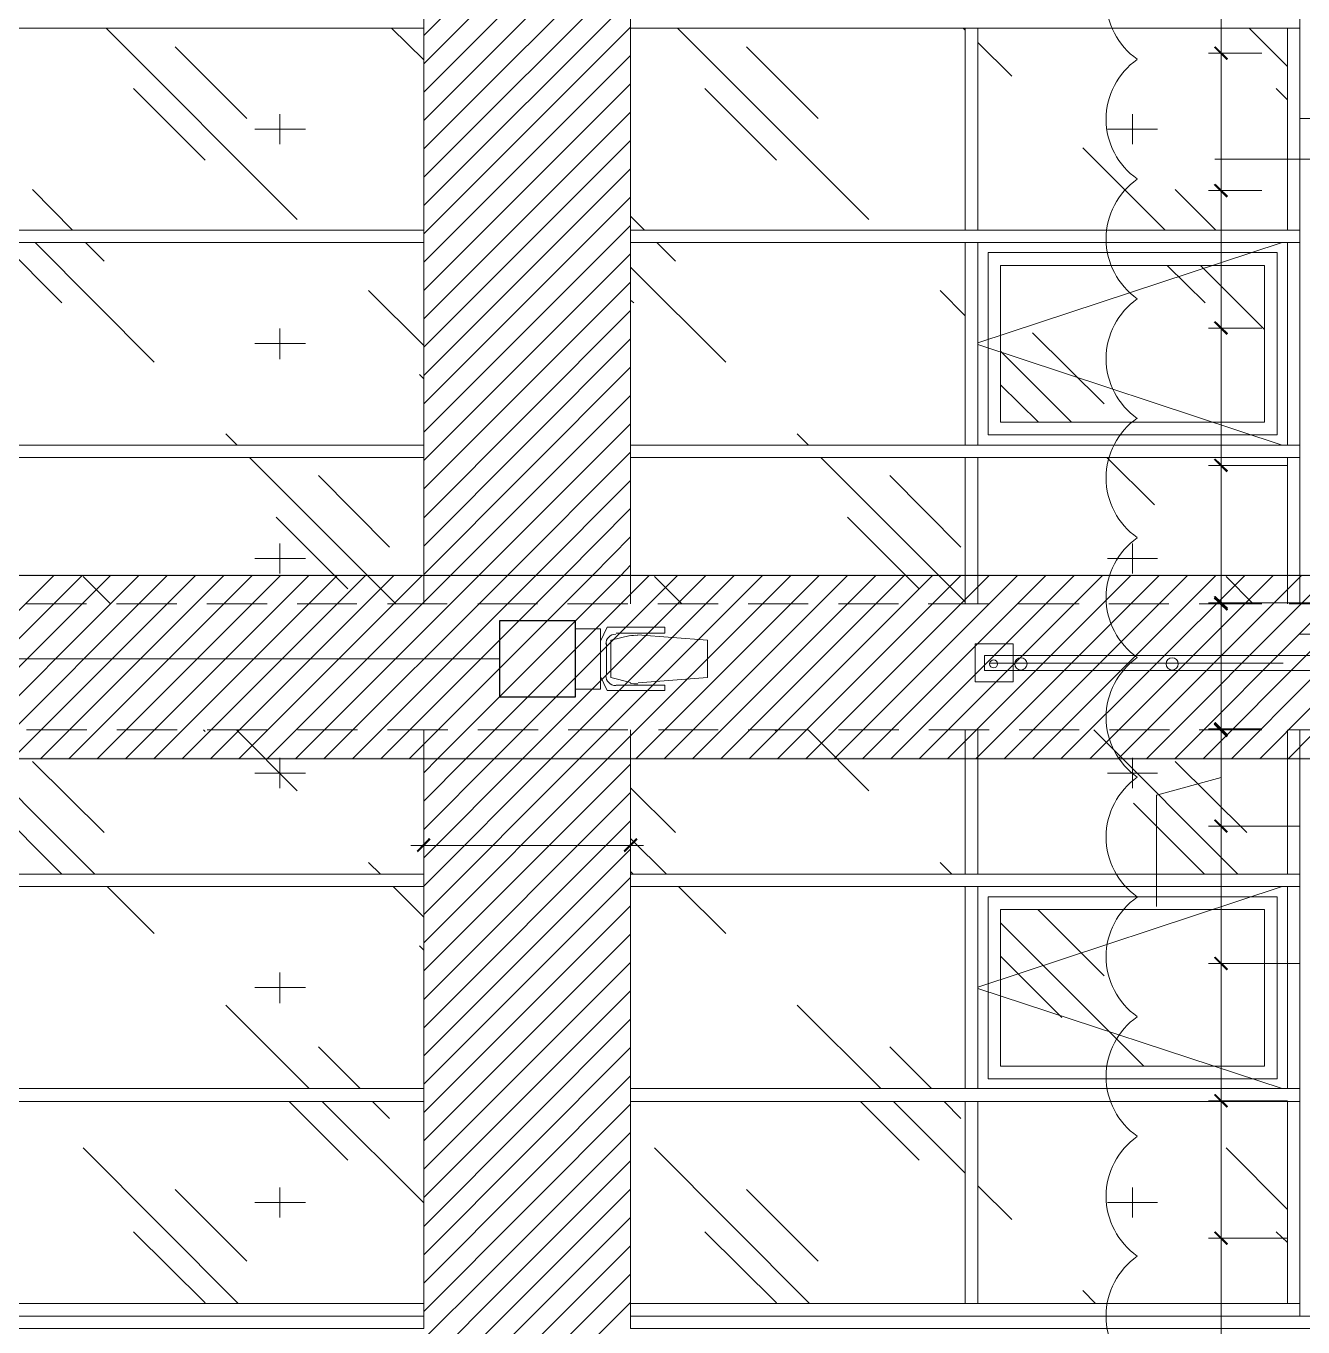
# Model space of a CAD drawing. Header units: millimetres. Extents: x -356862 to 418287, y 0 to 839748.
# Drawn here: x 31.984 to 35.966, y 7.589 to 11.645 of the extents above; entities that cross this region are included whole.
import ezdxf

# ---------------------------------------------------------------- set-up
doc = ezdxf.new("R2010")
doc.units = ezdxf.units.MM
doc.layers.add('PDF _Геометрия', color=7, linetype='Continuous', true_color=0xbababa)
doc.layers.add('PDF _Сплошная заливка', color=7, linetype='Continuous', true_color=0xf50000)

msp = doc.modelspace()

# ---------------------------------------------------------------- linework, layer by layer
at = {"layer": 'PDF _Геометрия', "color": 7, "lineweight": 5}
for points in [[(33.2244, 13.1503), (33.2244, 9.8437)], [(33.8694, 9.8437), (33.8694, 13.1503)], [(33.2244, 9.4504), (33.2244, 7.5838), (30.5629, 7.5838)], [(35.996, 9.4504), (35.996, 7.5838), (33.8694, 7.5838), (33.8694, 9.4504)]]:
    msp.add_lwpolyline(points, dxfattribs=at)
at = {"layer": 'PDF _Геометрия', "color": 161, "lineweight": 9, "true_color": 0x7f9fff}
for points in [[(33.2244, 9.9321), (33.2244, 13.0619), (33.8694, 13.0619), (33.8694, 9.9321)], [(30.5629, 7.0972), (30.5629, 7.5838), (33.2244, 7.5838), (33.2244, 9.3604), (33.8694, 9.3604), (33.8694, 7.5838), (35.996, 7.5838), (35.996, 7.0972)]]:
    msp.add_lwpolyline(points, close=True, dxfattribs=at)
for points in [[(33.8694, 12.262), (33.2244, 11.6153)], [(33.8694, 12.1736), (33.2244, 11.527)], [(33.8694, 12.0853), (33.2244, 11.4387)], [(33.8694, 11.997), (33.2244, 11.3503)], [(33.8694, 11.907), (33.2244, 11.262)], [(33.8694, 11.8186), (33.2244, 11.1737)], [(33.8694, 11.7303), (33.2244, 11.0853)], [(33.8694, 11.642), (33.2244, 10.997)], [(33.8694, 11.5537), (33.2244, 10.9087)], [(33.8694, 11.4653), (33.2244, 10.8204)], [(33.8694, 11.377), (33.2244, 10.732)], [(33.8694, 11.2887), (33.2244, 10.6437)], [(33.8694, 11.2003), (33.2244, 10.5554)], [(33.8694, 11.112), (33.2244, 10.467)], [(33.8694, 11.0237), (33.2244, 10.3787)], [(33.8694, 10.9353), (33.2244, 10.2904)], [(33.8694, 10.847), (33.2244, 10.202)], [(33.8694, 10.7587), (33.2244, 10.112)], [(33.8694, 10.6704), (33.2244, 10.0237)], [(33.8694, 10.582), (33.2244, 9.9354)], [(33.8694, 10.4937), (33.3078, 9.9321), (32.7361, 9.3604)], [(33.8694, 10.4054), (33.3961, 9.9321), (32.8245, 9.3604)], [(33.8694, 10.317), (33.4861, 9.9321), (32.9128, 9.3604)], [(33.8694, 10.2287), (33.5744, 9.9321), (33.0028, 9.3604)], [(33.8694, 10.1404), (33.6628, 9.9321), (33.0911, 9.3604)], [(33.8694, 10.0521), (33.7511, 9.9321), (33.1794, 9.3604)], [(33.8694, 9.9637), (33.8394, 9.9321), (33.2678, 9.3604), (33.2244, 9.3171)], [(32.0712, 9.9321), (31.4995, 9.3604)], [(32.1595, 9.9321), (31.5878, 9.3604)], [(32.2478, 9.9321), (31.6762, 9.3604)], [(32.3361, 9.9321), (31.7645, 9.3604)], [(32.4245, 9.9321), (31.8528, 9.3604)], [(32.5128, 9.9321), (31.9412, 9.3604)], [(32.6011, 9.9321), (32.0295, 9.3604)], [(32.6895, 9.9321), (32.1178, 9.3604)], [(32.7778, 9.9321), (32.2061, 9.3604)], [(32.8661, 9.9321), (32.2945, 9.3604)], [(32.9545, 9.9321), (32.3828, 9.3604)], [(33.0428, 9.9321), (32.4711, 9.3604)], [(33.1311, 9.9321), (32.5595, 9.3604)], [(33.2194, 9.9321), (32.6478, 9.3604)], [(34.3694, 9.9321), (33.7978, 9.3604), (33.2244, 8.7871)], [(34.2811, 9.9321), (33.7094, 9.3604), (33.2244, 8.8754)], [(34.1927, 9.9321), (33.6211, 9.3604), (33.2244, 8.9638)], [(34.1044, 9.9321), (33.5328, 9.3604), (33.2244, 9.0521)], [(34.0161, 9.9321), (33.4444, 9.3604), (33.2244, 9.1404)], [(33.9277, 9.9321), (33.3561, 9.3604), (33.2244, 9.2288)], [(34.4577, 9.9321), (33.8861, 9.3604)], [(34.5461, 9.9321), (33.9744, 9.3604)], [(34.6344, 9.9321), (34.0627, 9.3604)], [(34.7227, 9.9321), (34.1511, 9.3604)], [(34.811, 9.9321), (34.2394, 9.3604)], [(34.8994, 9.9321), (34.3277, 9.3604)], [(34.9877, 9.9321), (34.4161, 9.3604)], [(35.076, 9.9321), (34.5044, 9.3604)], [(35.1644, 9.9321), (34.5927, 9.3604)], [(35.2527, 9.9321), (34.681, 9.3604)], [(35.341, 9.9321), (34.7694, 9.3604)], [(35.4294, 9.9321), (34.8577, 9.3604)], [(35.5177, 9.9321), (34.946, 9.3604)], [(35.606, 9.9321), (35.0344, 9.3604)], [(35.6943, 9.9321), (35.1227, 9.3604)], [(35.7843, 9.9321), (35.211, 9.3604)], [(35.8727, 9.9321), (35.301, 9.3604)], [(35.961, 9.9321), (35.3894, 9.3604)], [(35.996, 9.8787), (35.4777, 9.3604)], [(35.996, 9.7904), (35.566, 9.3604)], [(35.996, 9.7021), (35.6543, 9.3604)], [(35.996, 9.6137), (35.7427, 9.3604)], [(35.996, 9.5254), (35.831, 9.3604)], [(35.996, 9.4371), (35.9193, 9.3604)], [(33.8694, 9.3437), (33.2244, 8.6988)], [(33.8694, 9.2554), (33.2244, 8.6104)], [(33.8694, 9.1671), (33.2244, 8.5221)], [(33.8694, 9.0788), (33.2244, 8.4338)], [(33.8694, 8.9904), (33.2244, 8.3455)], [(33.8694, 8.9021), (33.2244, 8.2571)], [(33.8694, 8.8138), (33.2244, 8.1688)], [(33.8694, 8.7254), (33.2244, 8.0805)], [(33.8694, 8.6371), (33.2244, 7.9921)], [(33.8694, 8.5488), (33.2244, 7.9021)], [(33.8694, 8.4604), (33.2244, 7.8138)], [(33.8694, 8.3721), (33.2244, 7.7255)], [(33.8694, 8.2838), (33.2244, 7.6371)], [(33.8694, 8.1955), (32.7711, 7.0972), (32.1995, 6.5255), (30.9595, 5.2856), (30.5629, 5.6822)], [(33.8694, 8.1071), (32.8611, 7.0972), (32.2878, 6.5255), (31.0479, 5.2856), (30.5629, 5.7706)], [(33.8694, 8.0188), (32.9495, 7.0972), (32.3778, 6.5255), (31.1362, 5.2856), (30.5629, 5.8589)], [(33.8694, 7.9305), (33.0378, 7.0972), (32.4661, 6.5255), (31.2245, 5.2856), (30.5629, 5.9472)], [(33.8694, 7.8421), (33.1261, 7.0972), (32.5545, 6.5255), (31.3129, 5.2856), (30.5629, 6.0355)], [(33.8694, 7.7538), (33.2144, 7.0972), (32.6428, 6.5255), (31.4012, 5.2856), (30.5629, 6.1239)], [(33.8694, 7.6655), (33.3028, 7.0972), (32.7311, 6.5255), (31.4912, 5.2856), (31.4028, 5.1972)]]:
    msp.add_lwpolyline(points, dxfattribs=at)
at = {"layer": 'PDF _Геометрия', "color": 7, "lineweight": 18}
for points in [[(35.711, 11.522), (35.711, 12.0286)], [(35.711, 11.0937), (35.711, 11.6003)], [(36.5076, 11.357), (36.0343, 11.357), (35.9977, 11.2303), (35.691, 11.2303)], [(36.1143, 11.357), (35.956, 11.357)], [(35.711, 10.6654), (35.711, 11.172)], [(35.711, 10.237), (35.711, 10.7437)], [(35.711, 9.8071), (35.711, 10.3154)], [(35.711, 9.4104), (35.711, 9.8821)], [(36.311, 9.8471), (35.671, 9.8471)], [(35.8377, 9.8437), (35.671, 9.8437)], [(36.5076, 9.7487), (35.956, 9.7487)], [(35.8377, 9.4537), (35.671, 9.4537)], [(35.711, 9.1121), (35.711, 9.4921)], [(35.8377, 9.4504), (35.671, 9.4504)], [(33.2244, 9.4104), (33.2244, 9.0521)], [(33.8694, 9.3221), (33.8694, 9.0521)], [(35.711, 9.3021), (35.5093, 9.2471), (35.5093, 8.9004)], [(35.711, 8.6838), (35.711, 9.1904)], [(35.956, 9.1504), (35.671, 9.1504), (35.8777, 9.1504)], [(33.9094, 9.0904), (33.1844, 9.0904)], [(35.711, 8.2555), (35.711, 8.7621)], [(35.711, 7.8271), (35.711, 8.3338)], [(35.711, 7.3972), (35.711, 7.9055)]]:
    msp.add_lwpolyline(points, dxfattribs=at)
at = {"layer": 'PDF _Геометрия', "color": 252, "lineweight": 5, "true_color": 0x989898}
for points in [[(33.8694, 11.6787), (34.9327, 11.6787), (35.956, 11.6787), (35.956, 11.6387), (34.9327, 11.6387), (33.8694, 11.6387)], [(30.6212, 11.6387), (33.2244, 11.6387)], [(30.6212, 11.0087), (33.2244, 11.0087)], [(33.8694, 11.0087), (34.9327, 11.0087), (35.956, 11.0087), (35.956, 10.9703), (34.9327, 10.9703), (33.8694, 10.9703)], [(30.6212, 10.9703), (33.2244, 10.9703)], [(30.6212, 10.3387), (33.2244, 10.3387)], [(33.8694, 10.3387), (34.9327, 10.3387), (35.956, 10.3387), (35.956, 10.3004), (34.9327, 10.3004), (33.8694, 10.3004)], [(30.6212, 10.3004), (33.2244, 10.3004)], [(34.9127, 9.8437), (34.9127, 10.3004), (34.9527, 10.3004), (34.9527, 9.8437)], [(35.9177, 9.8437), (35.9177, 10.3004), (35.956, 10.3004), (35.956, 9.8437)], [(33.7761, 9.7271), (33.7961, 9.7704), (33.9761, 9.7704), (33.9761, 9.7521), (33.8244, 9.7521)], [(33.8694, 9.5987), (33.8078, 9.6137), (33.8078, 9.7304), (33.8677, 9.7454)], [(33.8911, 9.7471), (34.1094, 9.7304), (34.1094, 9.6137), (33.8927, 9.5971)], [(33.7944, 9.6221), (33.7944, 9.6721), (33.7944, 9.7204)], [(33.7761, 9.6171), (33.7961, 9.5737), (33.9761, 9.5737), (33.9761, 9.5904), (33.8244, 9.5904)], [(34.9527, 9.4504), (34.9527, 9.0004), (34.9127, 9.0004), (34.9127, 9.4504)], [(35.956, 9.4504), (35.956, 9.0004), (35.9177, 9.0004), (35.9177, 9.4504)], [(30.6012, 8.9804), (30.6012, 8.3121), (30.6012, 7.6221), (30.5629, 7.6221), (30.6212, 7.6221), (33.2244, 7.6221), (30.6212, 7.6221)], [(30.6212, 9.0004), (33.2244, 9.0004)], [(33.8694, 9.0004), (34.9327, 9.0004), (35.956, 9.0004), (35.956, 8.9621), (34.9327, 8.9621), (33.8694, 8.9621)], [(30.6212, 8.9621), (33.2244, 8.9621)], [(30.6212, 8.3321), (33.2244, 8.3321)], [(33.8694, 8.3321), (34.9327, 8.3321), (35.956, 8.3321), (35.956, 8.2921), (34.9327, 8.2921), (33.8694, 8.2921)], [(30.6212, 8.2921), (33.2244, 8.2921)], [(30.6212, 7.6621), (33.2244, 7.6621)], [(33.8694, 7.6621), (34.9327, 7.6621), (35.956, 7.6621), (35.956, 7.6221), (34.9327, 7.6221), (35.936, 7.6221), (35.996, 7.6221)]]:
    msp.add_lwpolyline(points, dxfattribs=at)
at = {"layer": 'PDF _Геометрия', "color": 254, "lineweight": 5, "true_color": 0xdcdcdc}
for points in [[(32.8295, 11.042), (32.2345, 11.6387)], [(33.2244, 11.5403), (33.1244, 11.6387)], [(34.6127, 11.042), (34.0161, 11.6387)], [(34.9127, 11.632), (34.906, 11.6387)], [(35.9177, 11.5187), (35.7977, 11.6387)], [(32.6728, 11.357), (32.4495, 11.5803)], [(34.4544, 11.357), (34.2311, 11.5803)], [(35.0577, 11.4887), (34.9527, 11.5937)], [(32.5428, 11.227), (32.3195, 11.4503)], [(34.3244, 11.227), (34.1011, 11.4503)], [(35.9177, 11.4153), (35.8827, 11.4503)], [(32.7761, 11.3703), (32.7761, 11.277)], [(35.4344, 11.3703), (35.4344, 11.277)], [(32.6978, 11.3237), (32.8561, 11.3237)], [(35.356, 11.3237), (35.5127, 11.3237)], [(35.536, 11.0087), (35.2794, 11.2653)], [(32.1295, 11.0087), (32.0045, 11.1353)], [(35.6943, 11.0087), (35.5677, 11.1353)], [(33.9127, 11.0087), (33.8694, 11.052)], [(32.0962, 10.782), (31.9095, 10.9703)], [(32.3845, 10.597), (32.0128, 10.9703)], [(32.2278, 10.912), (32.1695, 10.9703)], [(34.0094, 10.912), (33.9511, 10.9703)], [(35.901, 10.9703), (34.9527, 10.657)], [(34.1661, 10.597), (33.8694, 10.8937)], [(35.661, 10.782), (35.5427, 10.8987)], [(35.846, 10.6987), (35.646, 10.8987)], [(33.2244, 10.6487), (33.0528, 10.8204)], [(33.8794, 10.782), (33.8694, 10.7904)], [(34.9127, 10.742), (34.8344, 10.8204)], [(32.7761, 10.702), (32.7761, 10.607)], [(35.346, 10.467), (35.1227, 10.6887)], [(32.6978, 10.6554), (32.8561, 10.6554)], [(34.9527, 10.652), (35.901, 10.3387)], [(35.2444, 10.4104), (35.0227, 10.632)], [(33.2244, 10.5454), (33.2111, 10.5587)], [(35.141, 10.4104), (35.0227, 10.527)], [(32.6428, 10.3387), (32.6078, 10.3737)], [(34.4244, 10.3387), (34.3894, 10.3737)], [(33.1378, 9.8437), (32.6811, 10.3004)], [(34.9127, 9.8504), (34.4627, 10.3004)], [(35.5027, 10.152), (35.3544, 10.3004)], [(33.1178, 10.0204), (32.8961, 10.2437)], [(34.8994, 10.0204), (34.6777, 10.2437)], [(32.9878, 9.8904), (32.7645, 10.1137)], [(34.7694, 9.8904), (34.5461, 10.1137)], [(32.7761, 10.0321), (32.7761, 9.9387)], [(35.4344, 10.0321), (35.4344, 9.9387)], [(32.6978, 9.9854), (32.8561, 9.9854)], [(35.356, 9.9854), (35.5127, 9.9854)], [(32.2478, 9.8437), (32.1628, 9.9287)], [(34.0294, 9.8437), (33.9444, 9.9287)], [(35.811, 9.8437), (35.726, 9.9287)], [(32.1995, 9.0004), (31.7495, 9.4504)], [(32.5428, 9.4454), (32.5378, 9.4504)], [(32.8295, 9.2604), (32.6411, 9.4504)], [(34.3244, 9.4454), (34.3194, 9.4504)], [(34.6127, 9.2604), (34.4227, 9.4504)], [(35.7627, 9.0004), (35.3144, 9.4504)], [(32.2278, 9.1304), (32.0045, 9.3521)], [(32.7761, 9.3637), (32.7761, 9.2687)], [(35.4344, 9.3637), (35.4344, 9.2687)], [(35.791, 9.1304), (35.5677, 9.3521)], [(32.6978, 9.3154), (32.8561, 9.3154)], [(35.356, 9.3154), (35.5127, 9.3154)], [(34.0094, 9.1304), (33.8694, 9.2704)], [(32.0962, 9.0004), (31.8745, 9.2221)], [(35.6593, 9.0004), (35.4377, 9.2221)], [(33.9811, 9.0004), (33.8694, 9.1121)], [(33.0894, 9.0004), (33.0528, 9.0371)], [(33.8777, 9.0004), (33.8694, 9.0088)], [(34.871, 9.0004), (34.8344, 9.0371)], [(32.3845, 8.8154), (32.2378, 8.9621)], [(33.2244, 8.8671), (33.1294, 8.9621)], [(34.1661, 8.8154), (34.0194, 8.9621)], [(34.9127, 8.9604), (34.911, 8.9621)], [(35.901, 8.9621), (34.9527, 8.6488)], [(35.346, 8.6838), (35.1394, 8.8904)], [(35.4694, 8.4021), (35.0227, 8.8488)], [(33.2244, 8.7638), (33.2111, 8.7771)], [(35.2144, 8.5538), (35.0227, 8.7454)], [(32.7761, 8.6938), (32.7761, 8.5988)], [(32.6978, 8.6471), (32.8561, 8.6471)], [(34.9527, 8.6438), (35.901, 8.3321)], [(32.8678, 8.3321), (32.6078, 8.5921)], [(34.6494, 8.3321), (34.3894, 8.5921)], [(33.0261, 8.3321), (32.8961, 8.4621)], [(34.8077, 8.3321), (34.6777, 8.4621)], [(32.9878, 8.1088), (32.8045, 8.2921)], [(33.2244, 7.9755), (32.9078, 8.2921)], [(33.1178, 8.2388), (33.0644, 8.2921)], [(34.7694, 8.1088), (34.5861, 8.2921)], [(34.9127, 8.0688), (34.6894, 8.2921)], [(34.8994, 8.2388), (34.8477, 8.2921)], [(32.6461, 7.6621), (32.1628, 8.1471)], [(34.4277, 7.6621), (33.9444, 8.1471)], [(35.9177, 7.9555), (35.726, 8.1471)], [(32.6728, 7.7938), (32.4495, 8.0171)], [(32.7761, 8.0238), (32.7761, 7.9305)], [(34.4544, 7.7938), (34.2311, 8.0171)], [(35.0577, 7.9238), (34.9527, 8.0288)], [(35.4344, 8.0238), (35.4344, 7.9305)], [(32.6978, 7.9771), (32.8561, 7.9771)], [(35.356, 7.9771), (35.5127, 7.9771)], [(32.5428, 7.6638), (32.3195, 7.8855)], [(34.3244, 7.6638), (34.1011, 7.8855)], [(35.9177, 7.8521), (35.8827, 7.8855)], [(35.3194, 7.6621), (35.2794, 7.7021)]]:
    msp.add_lwpolyline(points, dxfattribs=at)
at = {"layer": 'PDF _Геометрия', "color": 252, "lineweight": 5, "true_color": 0x989898}
for points in [[(34.9527, 11.0087), (34.9127, 11.0087), (34.9127, 11.6387), (34.9527, 11.6387)], [(35.956, 11.0087), (35.9177, 11.0087), (35.9177, 11.6387), (35.956, 11.6387)], [(34.9527, 10.3387), (34.9127, 10.3387), (34.9127, 10.9703), (34.9527, 10.9703)], [(35.956, 10.3387), (35.9177, 10.3387), (35.9177, 10.9703), (35.956, 10.9703)], [(34.9844, 10.3704), (34.9844, 10.9387), (35.886, 10.9387), (35.886, 10.3704)], [(35.0227, 10.8987), (35.846, 10.8987), (35.846, 10.4104), (35.0227, 10.4104)], [(33.7761, 9.6721), (33.7761, 9.7654), (33.6978, 9.7654), (33.6978, 9.6721), (33.6978, 9.5771), (33.7761, 9.5771)], [(34.9527, 8.3321), (34.9127, 8.3321), (34.9127, 8.9621), (34.9527, 8.9621)], [(34.9844, 8.3621), (34.9844, 8.9304), (35.886, 8.9304), (35.886, 8.3621)], [(35.956, 8.3321), (35.9177, 8.3321), (35.9177, 8.9621), (35.956, 8.9621)], [(35.0227, 8.8904), (35.846, 8.8904), (35.846, 8.4021), (35.0227, 8.4021)], [(34.9527, 7.6621), (34.9127, 7.6621), (34.9127, 8.2921), (34.9527, 8.2921)], [(35.956, 7.6621), (35.9177, 7.6621), (35.9177, 8.2921), (35.956, 8.2921)], [(34.9327, 7.6221), (33.8694, 7.6221)]]:
    msp.add_lwpolyline(points, close=True, dxfattribs=at)
at = {"layer": 'PDF _Геометрия', "color": 7, "lineweight": 18}
for points in [[(35.671, 11.5603), (35.8377, 11.5603)], [(35.671, 11.132), (35.8377, 11.132)], [(35.671, 10.7037), (35.8377, 10.7037)], [(35.671, 10.2754), (35.9177, 10.2754)], [(30.4279, 9.3604), (30.4279, 9.4504), (30.8612, 9.4504), (30.8612, 9.8437), (30.4279, 9.8437), (30.4279, 9.9321), (35.996, 9.9321), (35.996, 9.6071), (35.996, 9.3604)], [(35.671, 8.7221), (35.956, 8.7221)], [(35.671, 8.2938), (35.9177, 8.2938)], [(35.671, 7.8655), (35.9177, 7.8655)]]:
    msp.add_lwpolyline(points, close=True, dxfattribs=at)
at = {"layer": 'PDF _Геометрия', "color": 7, "lineweight": 9}
for points in [[(31.9862, 9.8437), (32.1728, 9.8437)], [(32.2661, 9.8437), (32.4545, 9.8437)], [(32.5478, 9.8437), (32.7361, 9.8437)], [(32.8295, 9.8437), (33.0161, 9.8437)], [(33.1111, 9.8437), (33.2978, 9.8437)], [(33.3928, 9.8437), (33.5794, 9.8437)], [(33.6728, 9.8437), (33.8611, 9.8437)], [(33.9544, 9.8437), (34.1427, 9.8437)], [(34.2361, 9.8437), (34.4227, 9.8437)], [(34.5177, 9.8437), (34.7044, 9.8437)], [(34.7977, 9.8437), (34.986, 9.8437)], [(35.0794, 9.8437), (35.2677, 9.8437)], [(35.361, 9.8437), (35.5477, 9.8437)], [(35.6427, 9.8437), (35.8293, 9.8437)], [(35.9227, 9.8437), (36.111, 9.8437)], [(31.9862, 9.4504), (32.1745, 9.4504)], [(32.2678, 9.4504), (32.4561, 9.4504)], [(32.5495, 9.4504), (32.7361, 9.4504)], [(32.8311, 9.4504), (33.0178, 9.4504)], [(33.1111, 9.4504), (33.2994, 9.4504)], [(33.3928, 9.4504), (33.5811, 9.4504)], [(33.6744, 9.4504), (33.8611, 9.4504)], [(33.9561, 9.4504), (34.1427, 9.4504)], [(34.2361, 9.4504), (34.4244, 9.4504)], [(34.5177, 9.4504), (34.706, 9.4504)], [(34.7994, 9.4504), (34.9877, 9.4504)], [(35.081, 9.4504), (35.2677, 9.4504)], [(35.3627, 9.4504), (35.5493, 9.4504)], [(35.6427, 9.4504), (35.831, 9.4504)], [(35.9243, 9.4504), (36.1127, 9.4504)]]:
    msp.add_lwpolyline(points, dxfattribs=at)
at = {"layer": 'PDF _Геометрия', "color": 252, "lineweight": 30, "true_color": 0x989898}
msp.add_lwpolyline([(33.4611, 9.7904), (33.4611, 9.5537), (33.6978, 9.5537), (33.6978, 9.7904)], close=True, dxfattribs=at)
at = {"layer": 'PDF _Геометрия', "color": 252, "lineweight": 18, "true_color": 0x989898}
for points in [[(35.0627, 9.6004), (35.0627, 9.7187), (34.9444, 9.7187), (34.9444, 9.6004)], [(36.0877, 9.6821), (34.9727, 9.6821), (34.9727, 9.6354), (36.0877, 9.6354)]]:
    msp.add_lwpolyline(points, close=True, dxfattribs=at)
for points in [[(33.4628, 9.6721), (30.8612, 9.6721)], [(34.991, 9.6587), (35.9043, 9.6587)]]:
    msp.add_lwpolyline(points, dxfattribs=at)
for centre, radius in [((35.0014, 9.6564), 0.0125), ((35.0864, 9.6564), 0.0192), ((35.5581, 9.6564), 0.0192)]:
    msp.add_circle(centre, radius, dxfattribs=at)
at = {"layer": 'PDF _Геометрия', "color": 1, "lineweight": 20}
for centre in [(35.5797, 11.7281), (35.5797, 11.3547), (35.5797, 10.9814), (35.5797, 10.6081), (35.5797, 10.2364), (35.5797, 9.8631), (35.5797, 9.4897), (35.5797, 9.1164), (35.5797, 8.7431), (35.5797, 8.3697), (35.5797, 7.9964), (35.5797, 7.6231)]:
    msp.add_arc(centre, 0.2275, 125.0024, 234.9976, dxfattribs=at)
at = {"layer": 'PDF _Геометрия', "color": 252, "lineweight": 5, "true_color": 0x989898}
for centre, radius, start, end in [((33.8231, 9.7181), 0.0308, 90, 180), ((33.8847, 9.6664), 0.0792, 85.6604, 103.6395), ((33.8231, 9.6197), 0.0308, 180, 270), ((33.8864, 9.6731), 0.0792, 256.3605, 274.3396)]:
    msp.add_arc(centre, radius, start, end, dxfattribs=at)
at = {"layer": 'PDF _Сплошная заливка', "color": 7, "transparency": 33554559}
for points in [[(35.7327, 11.5437), (35.6877, 11.5787), (35.6927, 11.582)], [(35.6927, 11.582), (35.6877, 11.5787), (35.7327, 11.5437)], [(35.7277, 11.5387), (35.7327, 11.5437), (35.6877, 11.5787)], [(35.6877, 11.5787), (35.7327, 11.5437), (35.7277, 11.5387)], [(35.7327, 11.1153), (35.6877, 11.1503), (35.6927, 11.1537)], [(35.6927, 11.1537), (35.6877, 11.1503), (35.7327, 11.1153)], [(35.7277, 11.1103), (35.7327, 11.1153), (35.6877, 11.1503)], [(35.6877, 11.1503), (35.7327, 11.1153), (35.7277, 11.1103)], [(35.7327, 10.687), (35.6877, 10.722), (35.6927, 10.7254)], [(35.6927, 10.7254), (35.6877, 10.722), (35.7327, 10.687)], [(35.7277, 10.682), (35.7327, 10.687), (35.6877, 10.722)], [(35.6877, 10.722), (35.7327, 10.687), (35.7277, 10.682)], [(35.7327, 10.2587), (35.6877, 10.2937), (35.6927, 10.297)], [(35.6927, 10.297), (35.6877, 10.2937), (35.7327, 10.2587)], [(35.7277, 10.2537), (35.7327, 10.2587), (35.6877, 10.2937)], [(35.6877, 10.2937), (35.7327, 10.2587), (35.7277, 10.2537)], [(35.6927, 9.8687), (35.6877, 9.8654), (35.7327, 9.8304)], [(35.7327, 9.8254), (35.6877, 9.8604), (35.6927, 9.8654)], [(35.6877, 9.8654), (35.7327, 9.8304), (35.7277, 9.8254)], [(35.7277, 9.8221), (35.7327, 9.8254), (35.6877, 9.8604)], [(35.7327, 9.4354), (35.6877, 9.4704), (35.6927, 9.4754)], [(35.6927, 9.4721), (35.6877, 9.4671), (35.7327, 9.4321)], [(35.7277, 9.4321), (35.7327, 9.4354), (35.6877, 9.4704)], [(35.6877, 9.4671), (35.7327, 9.4321), (35.7277, 9.4271)], [(35.7327, 9.1338), (35.6877, 9.1688), (35.6927, 9.1721)], [(35.6927, 9.1721), (35.6877, 9.1688), (35.7327, 9.1338)], [(35.7277, 9.1288), (35.7327, 9.1338), (35.6877, 9.1688)], [(35.6877, 9.1688), (35.7327, 9.1338), (35.7277, 9.1288)], [(33.2411, 9.1138), (33.2061, 9.0688), (33.2028, 9.0738)], [(33.2461, 9.1088), (33.2411, 9.1138), (33.2061, 9.0688)], [(33.8477, 9.0738), (33.8511, 9.0688), (33.8877, 9.1138)], [(33.8511, 9.0688), (33.8877, 9.1138), (33.8911, 9.1088)], [(35.7327, 8.7054), (35.6877, 8.7404), (35.6927, 8.7438)], [(35.6927, 8.7438), (35.6877, 8.7404), (35.7327, 8.7054)], [(35.7277, 8.7004), (35.7327, 8.7054), (35.6877, 8.7404)], [(35.6877, 8.7404), (35.7327, 8.7054), (35.7277, 8.7004)], [(35.7327, 8.2771), (35.6877, 8.3121), (35.6927, 8.3155)], [(35.6927, 8.3155), (35.6877, 8.3121), (35.7327, 8.2771)], [(35.7277, 8.2721), (35.7327, 8.2771), (35.6877, 8.3121)], [(35.6877, 8.3121), (35.7327, 8.2771), (35.7277, 8.2721)], [(35.7327, 7.8488), (35.6877, 7.8838), (35.6927, 7.8871)], [(35.6927, 7.8871), (35.6877, 7.8838), (35.7327, 7.8488)], [(35.7277, 7.8438), (35.7327, 7.8488), (35.6877, 7.8838)], [(35.6877, 7.8838), (35.7327, 7.8488), (35.7277, 7.8438)]]:
    msp.add_solid(points, dxfattribs=at)
at = {"layer": 'PDF _Сплошная заливка', "color": 161, "true_color": 0x7f9fff, "transparency": 33554559}
for points in [[(35.996, 9.9304), (35.996, 9.9354), (30.4279, 9.9304)], [(35.996, 9.9354), (30.4279, 9.9304), (30.4279, 9.9354)], [(35.996, 9.3587), (35.996, 9.3637), (30.4279, 9.3587)], [(35.996, 9.3637), (30.4279, 9.3587), (30.4279, 9.3637)]]:
    msp.add_solid(points, dxfattribs=at)

doc.saveas('drawing.dxf')
